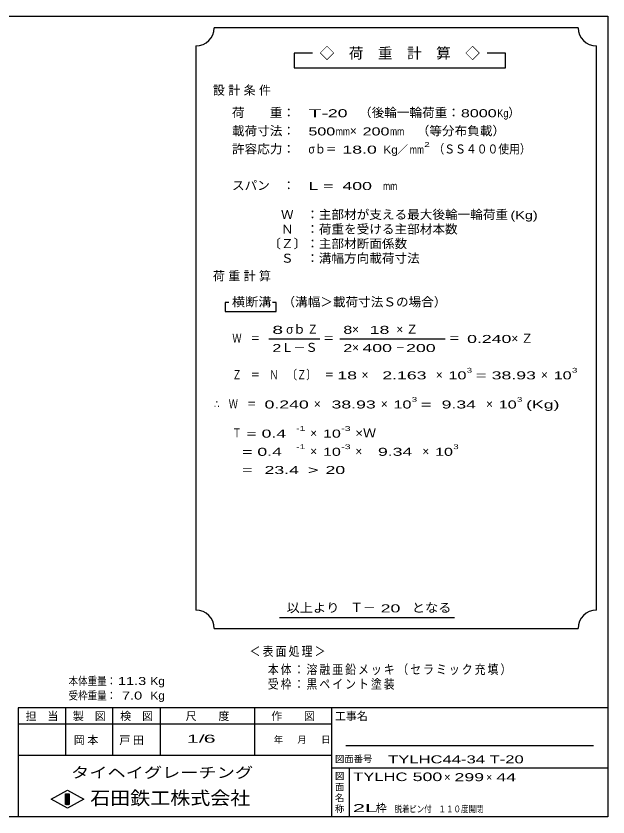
# Model space of a CAD drawing. Units: millimetres, scale not verified. Extents: x -1092 to 1034, y -771 to 635.
# Drawn here: x 59 to 1034, y -685 to 635 of the extents above; entities that cross this region are included whole.
import ezdxf
from ezdxf.enums import TextEntityAlignment as Align

# ---------------------------------------------------------------- set-up
doc = ezdxf.new("R2010")
doc.units = ezdxf.units.MM
doc.header["$LTSCALE"] = 6
doc.layers.add('0_2', color=150, linetype='Continuous', lineweight=25)
doc.layers.add('22', color=2, linetype='Continuous', lineweight=25)
doc.styles.add('ベクトル', font='')
doc.styles.get('ベクトル').set_extended_font_data('ベクトル')

msp = doc.modelspace()

# ---------------------------------------------------------------- linework, layer by layer
at = {"layer": '0_2'}
for p, q in [((-1041.6, 635.4), (1034.4, 635.4)), ((1034.4, 635.4), (1034.4, -684.6)), ((1034.4, -504.6), (62.4, -504.6)), ((62.4, -504.6), (62.4, -684.6)), ((140.4, -504.6), (140.4, -582.6)), ((218.4, -582.6), (218.4, -504.6)), ((296.4, -504.6), (296.4, -582.6)), ((452.4, -582.6), (452.4, -504.6)), ((578.4, -504.6), (578.4, -684.6)), ((578.4, -531.6), (62.4, -531.6)), ((1010.4, -567.6), (602.4, -567.6)), ((62.4, -582.6), (578.4, -582.6)), ((578.4, -603.6), (1034.4, -603.6)), ((608.4, -684.6), (608.4, -603.6)), ((116.4, -655.2), (143.4, -640.2)), ((140.4, -646.2), (146.4, -646.2)), ((140.4, -664.2), (140.4, -646.2)), ((140.4, -646.2), (141.6, -646.2)), ((141.6, -646.2), (141.6, -664.2)), ((142.8, -664.2), (142.8, -646.2)), ((142.8, -646.2), (144, -646.2)), ((143.4, -640.2), (170.4, -655.2)), ((144, -646.2), (144, -664.2)), ((145.2, -664.2), (145.2, -646.2)), ((145.2, -646.2), (146.4, -646.2)), ((146.4, -646.2), (146.4, -664.2)), ((146.4, -646.2), (146.4, -664.2)), ((143.4, -670.2), (116.4, -655.2)), ((170.4, -655.2), (143.4, -670.2)), ((146.4, -664.2), (140.4, -664.2)), ((141.6, -664.2), (142.8, -664.2)), ((144, -664.2), (145.2, -664.2)), ((1034.4, -684.6), (-1041.6, -684.6))]:
    msp.add_line(p, q, dxfattribs=at)
at = {"layer": '22', "color": 4}
for p, q in [((985.2, 616.2), (385.2, 616.2)), ((355.2, 586.2), (355.2, -343.8)), ((1015.2, -343.8), (1015.2, 586.2)), ((547.2, 574.2), (517.2, 574.2)), ((517.2, 574.2), (517.2, 550.2)), ((865.2, 574.2), (835.2, 574.2)), ((865.2, 550.2), (865.2, 574.2)), ((517.2, 550.2), (865.2, 550.2)), ((409.2, 163.2), (403.2, 163.2)), ((403.2, 163.2), (403.2, 148.2)), ((487.2, 163.2), (481.2, 163.2)), ((487.2, 148.2), (487.2, 163.2)), ((403.2, 148.2), (487.2, 148.2)), ((475.2, 103.2), (559.2, 103.2)), ((592.2, 103.2), (766.2, 103.2)), ((493.2, -355.8), (781.2, -355.8)), ((385.2, -373.8), (985.2, -373.8))]:
    msp.add_line(p, q, dxfattribs=at)
for centre, start, end in [((355.2, 616.2), 270, 0), ((1015.2, 616.2), 180, 270), ((355.2, -373.8), 0, 90), ((1015.2, -373.8), 90, 180)]:
    msp.add_arc(centre, 30, start, end, dxfattribs=at)

# ---------------------------------------------------------------- texts
at = {"layer": '0_2', "style": 'ベクトル'}
for s, height, p in [('担\u3000当', 13.2, (74.4, -518.4)), ('製\u3000図', 13.2, (152.4, -518.4)), ('検\u3000図', 13.2, (230.4, -518.4)), ('尺\u3000\u3000度', 13.2, (338.4, -518.4)), ('作\u3000\u3000図', 13.2, (479.4, -518.4)), ('工事名', 13.2, (584.4, -518.4)), ('年', 11, (483.6, -557.1)), ('月', 11, (522.6, -557.1)), ('日', 11, (561.6, -557.1)), ('図面番号', 11, (584.4, -588.9)), ('図', 11, (584.4, -617.1)), ('面', 11, (584.4, -635.1)), ('名', 11, (584.4, -653.1)), ('称', 11, (584.4, -671.1))]:
    msp.add_text(s, height=height, dxfattribs=at).set_placement(p, align=Align.MIDDLE_LEFT)
at = {"layer": '0_2', "color": 222, "style": 'ベクトル'}
for s, height, width, p in [('タイヘイグレーチング', 17.6, 1.25, (149.4, -611.4)), ('石田鉄工株式会社', 21.99, 1.1, (180.9, -653.4))]:
    msp.add_text(s, height=height, dxfattribs=dict(at, width=width)).set_placement(p, align=Align.MIDDLE_LEFT)
at = {"layer": '22', "style": 'ベクトル'}
for s, height, p in [('◇\u3000荷\u3000重\u3000計\u3000算\u3000◇', 17.6, (559.2, 574.2)), ('）', 14.52, (870, 476.1)), ('×', 14.52, (609, 446.1)), ('／', 13.2, (686.7, 415.2)), ('σｂ', 14.52, (504, 119.1)), ('×', 14.52, (612.6, 119.1)), ('Ｌ－Ｓ', 14.52, (496.2, 89.1)), ('×', 14.52, (612.6, 89.1)), ('×', 14.52, (628.2, 44.1)), ('×', 14.52, (750.6, 44.1)), ('×', 14.52, (924, 44.1)), ('×', 14.52, (549.6, -3.9)), ('×', 14.52, (660, -3.9)), ('×', 14.52, (833.4, -3.9)), ('×', 14.52, (543.6, -51.9)), ('×', 14.52, (543.6, -81.9)), ('×', 14.52, (618, -81.9)), ('×', 14.52, (728.4, -81.9)), ('Ｔ－', 15.4, (609.6, -339.3)), ('×', 13.2, (764.4, -619)), ('×', 13.2, (833.4, -619)), ('枠', 13.2, (651.6, -670))]:
    msp.add_text(s, height=height, dxfattribs=at).set_placement(p, align=Align.MIDDLE_LEFT)
for s, height, width, p in [('荷\u3000\u3000重：\u3000', 14.52, 1.05, (414.6, 476.1)), ('T-', 13.2, 2, (540.6, 475.2)), (' 20 ', 13.2, 1.65, (564.6, 475.2)), ('（後輪一輪荷重：', 14.52, 1.05, (624, 476.1)), ('8000', 13.2, 1.5, (792, 475.2)), ('Kg', 13.2, 0.85, (852, 475.2)), ('載荷寸法：\u3000', 14.52, 1.05, (414.6, 446.1)), ('500', 13.2, 1.5, (540.6, 445.2)), ('mm', 13.2, 0.8, (585.6, 445.2)), ('200', 13.2, 1.5, (630, 445.2)), ('mm', 13.2, 0.8, (675, 445.2)), ('\u3000（等分布負載）', 14.52, 1.05, (698.4, 446.1)), ('許容応力：\u3000', 14.52, 1.05, (414.6, 416.1)), ('σｂ＝', 14.52, 0.9, (540.6, 416.1)), ('2', 7.92, 1.5, (731.7, 423.6)), ('（ＳＳ４００使用）', 14.52, 0.9, (746.7, 416.1)), (' 18.0', 13.2, 1.65, (588.6, 415.2)), ('Kg', 13.2, 1.1, (664.2, 415.2)), ('mm', 13.2, 0.8, (707.7, 415.2)), ('スパン\u3000：\u3000', 14.52, 1.05, (414.6, 356.1)), ('L = ', 13.2, 1.65, (540.6, 355.2)), (' 400 ', 13.2, 1.65, (588.6, 355.2)), ('mm', 13.2, 0.8, (663.6, 355.2)), ('\u3000Ｗ\u3000：主部材が支える最大後輪一輪荷重', 14.52, 1.05, (474.6, 308.1)), ('(Kg)', 13.2, 1.35, (873.6, 307.2)), ('\u3000Ｎ\u3000：荷重を受ける主部材本数', 14.52, 1.05, (474.6, 284.1)), ('〔Ｚ〕：主部材断面係数', 14.52, 1.05, (474.6, 260.1)), ('\u3000Ｓ\u3000：溝幅方向載荷寸法', 14.52, 1.05, (474.6, 236.1)), ('横断溝', 14.52, 1.1, (414.6, 164.1)), ('\u3000（溝幅＞載荷寸法Ｓの場合）', 14.52, 1.05, (477, 164.1)), ('8', 13.2, 1.8, (481.2, 118.2)), ('Ｚ', 14.52, 0.9, (538.8, 119.1)), ('8', 13.2, 1.5, (598.2, 118.2)), (' 18 ', 13.2, 1.65, (633.6, 118.2)), ('Ｗ\u3000＝', 14.52, 0.75, (415.2, 104.1)), ('＝', 14.52, 0.9, (565.2, 104.1)), ('＝', 14.52, 0.9, (772.2, 104.1)), ('0.240', 13.2, 1.65, (802.2, 103.2)), ('2', 13.2, 1.5, (481.2, 88.2)), ('2', 13.2, 1.5, (598.2, 88.2)), (' 400 ', 13.2, 1.65, (621.6, 88.2)), (' 200 ', 13.2, 1.65, (693.6, 88.2)), ('－', 14.52, 0.75, (684.6, 89.1)), ('Ｚ\u3000＝\u3000Ｎ\u3000〔Ｚ〕\u3000＝', 14.52, 0.75, (415.2, 44.1)), ('3', 7.92, 1.5, (801.6, 51.6)), ('3', 7.92, 1.5, (975, 51.6)), (' 18 ', 13.2, 1.65, (580.2, 43.2)), ('  2.163', 13.2, 1.65, (646.2, 43.2)), ('10', 13.2, 1.5, (771.6, 43.2)), ('=', 13.2, 1.7, (816.6, 43.2)), (' 38.93', 13.2, 1.65, (834.6, 43.2)), ('10', 13.2, 1.5, (945, 43.2)), ('∴\u3000Ｗ\u3000＝', 14.52, 0.75, (385.2, -3.9)), (' 0.240', 13.2, 1.65, (460.2, -4.8)), (' 38.93', 13.2, 1.65, (570.6, -4.8)), ('10', 13.2, 1.5, (681, -4.8)), ('3', 7.92, 1.5, (711, 3.6)), ('  9.34', 13.2, 1.65, (744, -4.8)), ('10', 13.2, 1.5, (854.4, -4.8)), ('3', 7.92, 1.5, (884.4, 3.6)), ('(Kg)', 13.2, 1.65, (899.4, -4.8)), ('=', 13.2, 1.7, (726, -4.8)), ('Ｔ', 14.52, 0.75, (415.2, -51.9)), (' = 0.4', 13.2, 1.65, (430.2, -52.8)), ('-1', 7.918, 1.65, (520.2, -44.4)), ('10', 13.2, 1.5, (564.6, -52.8)), ('-3', 7.918, 1.65, (594.6, -44.4)), ('×Ｗ', 14.52, 1.1, (618, -51.9)), ('  = 0.4', 13.2, 1.65, (415.2, -82.8)), ('-1', 7.918, 1.65, (520.2, -74.4)), ('10', 13.2, 1.5, (564.6, -82.8)), ('-3', 7.918, 1.65, (594.6, -74.4)), ('  9.34', 13.2, 1.65, (639, -82.8)), ('10', 13.2, 1.5, (749.4, -82.8)), ('3', 7.92, 1.5, (779.4, -74.4)), ('  =', 13.2, 1.65, (415.2, -112.8)), (' 23.4', 13.2, 1.65, (460.2, -112.8)), ('>', 13.2, 1.7, (539.7, -112.8)), (' 20 ', 13.2, 1.65, (560.7, -112.8)), ('以上より\u3000', 14.52, 1.1, (504.6, -339.9)), (' 20 ', 13.2, 1.65, (651.6, -340.8)), ('となる', 14.52, 1.1, (711, -339.9)), ('本体重量：', 13.2, 0.85, (145.2, -460.5)), (' 11.3', 13.2, 1.35, (220.2, -460.5)), ('Kg', 13.2, 1.1, (280.2, -460.5)), ('受枠重量：', 13.2, 0.85, (145.2, -484.5)), ('  7.0', 13.2, 1.35, (220.2, -484.5)), ('Kg', 13.2, 1.1, (280.2, -484.5)), ('1/', 13.2, 2, (340.2, -555.6)), (' 6 ', 13.2, 2, (358.2, -555.6)), ('TYLHC44-34 T-20', 13.2, 1.55, (672, -589.6)), ('TYLHC', 14.08, 1.45, (614.4, -618.4)), (' 500 ', 14.08, 1.55, (704.4, -618.4)), (' 299 ', 13.2, 1.65, (773.4, -619)), (' 44 ', 13.2, 1.65, (842.4, -619)), ('2L', 13.2, 2.05, (613.8, -670)), ('脱着', 11, 0.8, (682.8, -671.5)), ('ピン付', 11, 0.8, (706.8, -671.5)), ('\u3000１１０度開閉', 11, 0.8, (742.8, -671.5))]:
    msp.add_text(s, height=height, dxfattribs=dict(at, width=width)).set_placement(p, align=Align.MIDDLE_LEFT)
at = {"layer": '22', "attachment_point": 4, "style": 'ベクトル'}
for s, insert, char_height in [('\\T1.28;設計条件', (383.1, 512.1), 14.52), ('\\T1.28;荷重計算', (383.1, 206.1), 14.52), ('\\T1.42;×Ｚ', (685.5, 119.1), 14.52), ('\\T1.42;×Ｚ', (875.1, 104.1), 14.52), ('\\T1.2;\\W0.85;＜表面処理＞', (443.7, -412.3), 15.4), ('\\T1.19;\\W0.85;本体：溶融亜鉛メッキ', (473.7, -442.3), 15.4), ('\\T1.19;\\W0.85;（セラミック充填）', (687.2, -442.3), 15.4), ('\\T1.19;\\W0.85;受枠：黒ペイント塗装', (473.7, -466.3), 15.4), ('\\T1.25;岡本\u3000', (153.9, -558.6), 13.2), ('\\T1.25;戸田\u3000', (228.9, -558.9), 13.2)]:
    msp.add_mtext(s, dxfattribs=dict(at, insert=insert, char_height=char_height))

doc.saveas('drawing.dxf')
